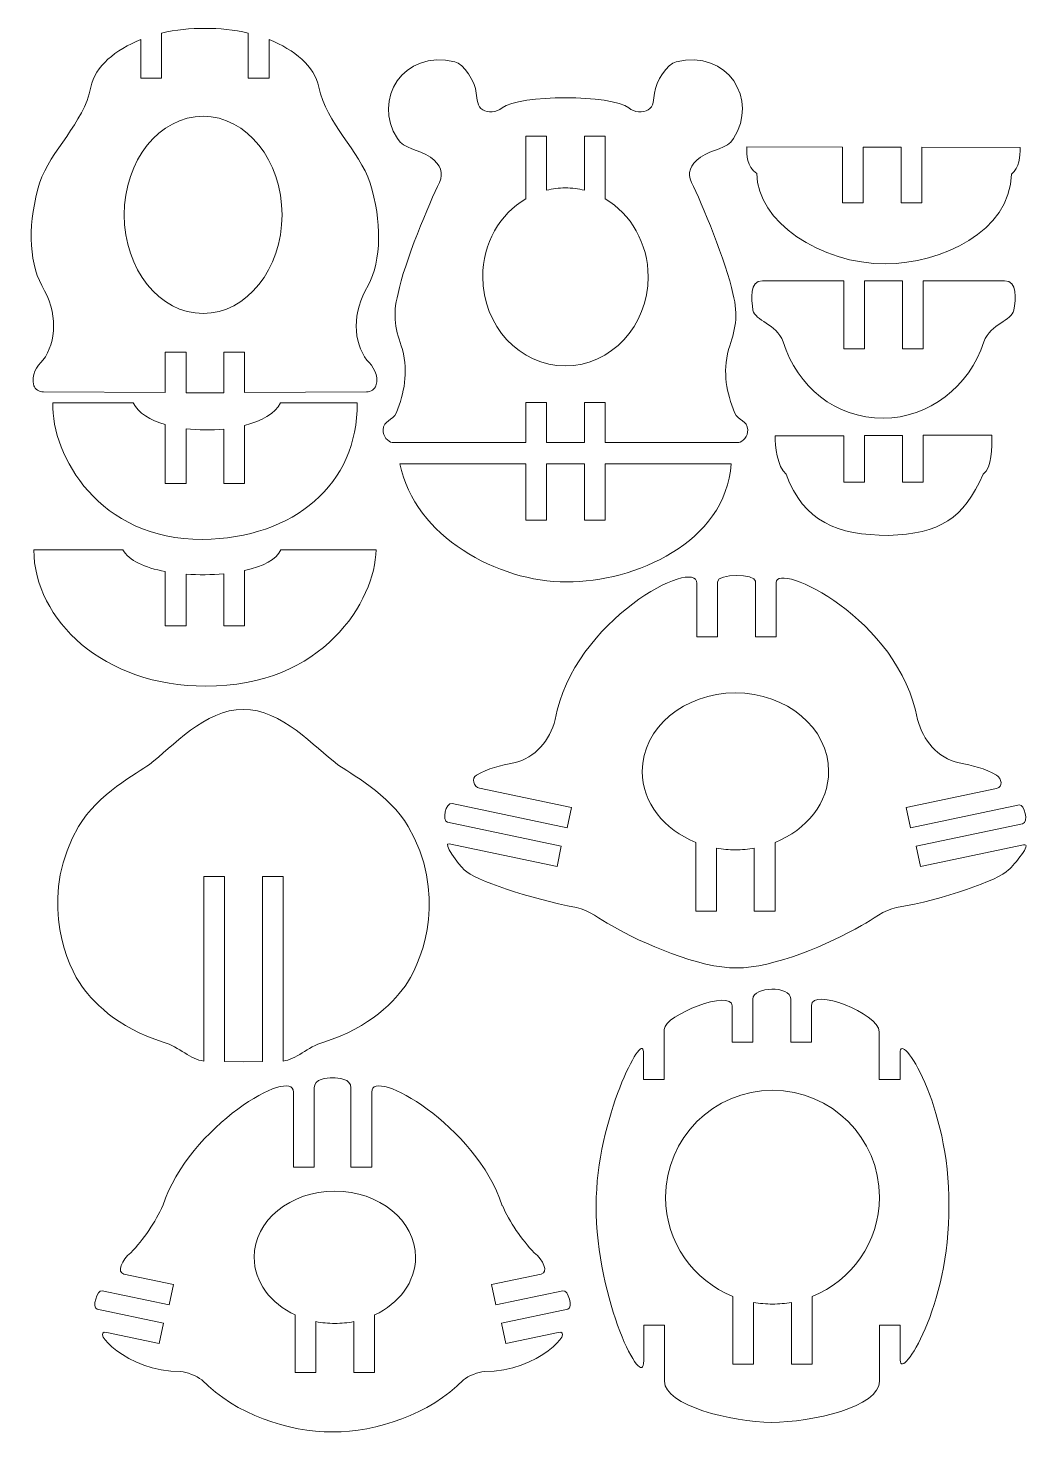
# Model space of a CAD drawing. Header units: inches. Extents: x 39 to 184, y 142 to 345.
import ezdxf

# ---------------------------------------------------------------- set-up
doc = ezdxf.new("R2010")
doc.units = ezdxf.units.IN
doc.header["$MEASUREMENT"] = 0
doc.layers.add('Capa 1', color=7, linetype='Continuous')

msp = doc.modelspace()

# ---------------------------------------------------------------- linework, layer by layer
at = {"layer": 'Capa 1', "lineweight": 20}
for points, knots in [([(64.59, 292.3), (64.59, 292.3), (61.86, 292.31), (61.86, 292.31), (61.86, 292.31), (61.86, 298.18), (61.86, 298.18), (61.86, 298.18), (58.86, 298.18), (58.86, 298.18), (58.86, 298.18), (58.86, 292.33), (58.86, 292.33), (58.86, 292.33), (41.25, 292.41), (41.25, 292.41), (40.64, 292.43), (40.03, 292.83), (39.89, 293.32), (39.4, 294.92), (40.32, 296.13), (41.19, 297), (43.17, 299.63), (43.39, 303.9), (41.02, 307.78), (39.05, 311.51), (39.05, 317.14), (40.71, 322.6), (42.33, 327.39), (47.05, 331.19), (48.12, 336.45), (48.76, 339.49), (51.65, 341.86), (55.32, 343.32), (55.32, 343.32), (55.32, 337.75), (55.32, 337.75), (55.32, 337.75), (58.32, 337.75), (58.32, 337.75), (58.32, 337.75), (58.32, 344.26), (58.32, 344.26), (60.37, 344.76), (62.53, 344.99), (64.59, 344.93), (66.66, 344.99), (68.81, 344.76), (70.86, 344.26), (70.86, 344.26), (70.86, 337.75), (70.86, 337.75), (70.86, 337.75), (73.86, 337.75), (73.86, 337.75), (73.86, 337.75), (73.86, 343.32), (73.86, 343.32), (77.54, 341.86), (80.43, 339.49), (81.06, 336.45), (82.14, 331.19), (86.86, 327.39), (88.47, 322.6), (90.14, 317.14), (90.14, 311.51), (88.16, 307.78), (85.79, 303.9), (86.02, 299.63), (88, 297), (88.86, 296.13), (89.78, 294.92), (89.29, 293.32), (89.15, 292.83), (88.55, 292.43), (87.94, 292.41), (87.94, 292.41), (70.32, 292.33), (70.32, 292.33), (70.32, 292.33), (70.32, 298.18), (70.32, 298.18), (70.32, 298.18), (67.33, 298.18), (67.33, 298.18), (67.33, 298.18), (67.33, 292.31), (67.33, 292.31), (67.33, 292.31), (64.59, 292.3), (64.59, 292.3), (64.59, 292.3), (64.59, 292.3), (64.59, 292.3)], [0, 0, 0, 0, 1, 1, 1, 2, 2, 2, 3, 3, 3, 4, 4, 4, 5, 5, 5, 6, 6, 6, 7, 7, 7, 8, 8, 8, 9, 9, 9, 10, 10, 10, 11, 11, 11, 12, 12, 12, 13, 13, 13, 14, 14, 14, 15, 15, 15, 16, 16, 16, 17, 17, 17, 18, 18, 18, 19, 19, 19, 20, 20, 20, 21, 21, 21, 22, 22, 22, 23, 23, 23, 24, 24, 24, 25, 25, 25, 26, 26, 26, 27, 27, 27, 28, 28, 28, 29, 29, 29, 30, 30, 30, 31, 31, 31, 31]), ([(91.64, 285.13), (91.07, 285.18), (90.26, 286), (90.35, 286.93), (90.36, 288.37), (91.71, 288.18), (92.26, 289.45), (93.39, 292.31), (93.98, 295.1), (93.12, 298.57), (92.18, 301.22), (91.62, 303.4), (92.49, 306.62), (93.39, 311.07), (97.06, 319.86), (98.47, 322.7), (99.08, 324.05), (98.71, 325.17), (97.17, 326.32), (95.4, 327.53), (93.31, 327.5), (92.39, 329.04), (88.81, 334.62), (93.15, 341.93), (100.7, 340.12), (101.95, 339.78), (103.63, 337.34), (103.8, 335.6), (103.93, 334.74), (103.92, 333.64), (104.73, 333.19), (105.44, 332.67), (106.76, 332.81), (107.53, 333.45), (109.97, 335.41), (123.38, 335.41), (125.82, 333.45), (126.59, 332.81), (127.91, 332.67), (128.62, 333.19), (129.43, 333.64), (129.42, 334.74), (129.55, 335.6), (129.72, 337.34), (131.4, 339.78), (132.65, 340.12), (140.2, 341.93), (144.54, 334.62), (140.96, 329.04), (140.04, 327.5), (137.95, 327.53), (136.18, 326.32), (134.64, 325.17), (134.27, 324.05), (134.88, 322.7), (136.29, 319.86), (139.96, 311.07), (140.86, 306.62), (141.73, 303.4), (141.17, 301.22), (140.23, 298.57), (139.37, 295.1), (139.96, 292.31), (141.09, 289.45), (141.64, 288.18), (142.99, 288.37), (143, 286.93), (143.09, 286), (142.28, 285.18), (141.71, 285.13), (135.28, 285.13), (128.84, 285.13), (122.41, 285.13), (122.41, 285.13), (122.41, 290.87), (122.41, 290.87), (122.41, 290.87), (119.41, 290.87), (119.41, 290.87), (119.41, 290.87), (119.41, 285.13), (119.41, 285.13), (119.41, 285.13), (113.94, 285.13), (113.94, 285.13), (113.94, 285.13), (113.94, 290.87), (113.94, 290.87), (113.94, 290.87), (110.94, 290.87), (110.94, 290.87), (110.94, 290.87), (110.94, 285.13), (110.94, 285.13), (104.51, 285.13), (98.07, 285.13), (91.64, 285.13), (91.64, 285.13), (91.64, 285.13), (91.64, 285.13)], [0, 0, 0, 0, 1, 1, 1, 2, 2, 2, 3, 3, 3, 4, 4, 4, 5, 5, 5, 6, 6, 6, 7, 7, 7, 8, 8, 8, 9, 9, 9, 10, 10, 10, 11, 11, 11, 12, 12, 12, 13, 13, 13, 14, 14, 14, 15, 15, 15, 16, 16, 16, 17, 17, 17, 18, 18, 18, 19, 19, 19, 20, 20, 20, 21, 21, 21, 22, 22, 22, 23, 23, 23, 24, 24, 24, 25, 25, 25, 26, 26, 26, 27, 27, 27, 28, 28, 28, 29, 29, 29, 30, 30, 30, 31, 31, 31, 32, 32, 32, 33, 33, 33, 33]), ([(64.33, 332.25), (70.63, 332.25), (75.73, 325.87), (75.73, 318), (75.73, 310.14), (70.63, 303.76), (64.33, 303.76), (58.03, 303.76), (52.93, 310.14), (52.93, 318), (52.93, 325.87), (58.03, 332.25), (64.33, 332.25), (64.33, 332.25), (64.33, 332.25), (64.33, 332.25)], [0, 0, 0, 0, 1, 1, 1, 2, 2, 2, 3, 3, 3, 4, 4, 4, 5, 5, 5, 5]), ([(116.67, 321.9), (117.62, 321.9), (118.53, 321.79), (119.41, 321.56), (119.41, 321.56), (119.41, 329.35), (119.41, 329.35), (119.41, 329.35), (122.41, 329.35), (122.41, 329.35), (122.41, 329.35), (122.41, 320.33), (122.41, 320.33), (126.11, 318.14), (128.62, 313.91), (128.62, 309.05), (128.62, 301.95), (123.27, 296.19), (116.67, 296.19), (110.08, 296.19), (104.73, 301.95), (104.73, 309.05), (104.73, 313.91), (107.24, 318.14), (110.94, 320.33), (110.94, 320.33), (110.94, 329.35), (110.94, 329.35), (110.94, 329.35), (113.94, 329.35), (113.94, 329.35), (113.94, 329.35), (113.94, 321.56), (113.94, 321.56), (114.82, 321.79), (115.73, 321.9), (116.67, 321.9), (116.67, 321.9), (116.67, 321.9), (116.67, 321.9)], [0, 0, 0, 0, 1, 1, 1, 2, 2, 2, 3, 3, 3, 4, 4, 4, 5, 5, 5, 6, 6, 6, 7, 7, 7, 8, 8, 8, 9, 9, 9, 10, 10, 10, 11, 11, 11, 12, 12, 12, 13, 13, 13, 13]), ([(142.9, 327.82), (142.85, 326.64), (142.83, 324.99), (144.31, 323.98), (144.34, 317.08), (153.53, 310.88), (162.92, 310.93), (170.92, 310.93), (180.93, 315.56), (181.11, 323.89), (182.29, 324.83), (182.35, 326.4), (182.35, 327.74), (182.35, 327.74), (168.17, 327.77), (168.17, 327.77), (168.17, 327.77), (168.17, 319.73), (168.17, 319.73), (168.17, 319.73), (165.17, 319.73), (165.17, 319.73), (165.17, 319.73), (165.17, 327.78), (165.17, 327.78), (165.17, 327.78), (159.7, 327.79), (159.7, 327.79), (159.7, 327.79), (159.7, 319.73), (159.7, 319.73), (159.7, 319.73), (156.7, 319.73), (156.7, 319.73), (156.7, 319.73), (156.7, 327.79), (156.7, 327.79), (156.7, 327.79), (142.9, 327.82), (142.9, 327.82), (142.9, 327.82), (142.9, 327.82), (142.9, 327.82)], [0, 0, 0, 0, 1, 1, 1, 2, 2, 2, 3, 3, 3, 4, 4, 4, 5, 5, 5, 6, 6, 6, 7, 7, 7, 8, 8, 8, 9, 9, 9, 10, 10, 10, 11, 11, 11, 12, 12, 12, 13, 13, 13, 14, 14, 14, 14]), ([(145.14, 308.49), (143.2, 308.44), (143.53, 305.82), (143.76, 304.24), (144.11, 302.67), (147.08, 302.34), (148.13, 299.66), (150.21, 293.14), (155.59, 288.63), (162.6, 288.63), (169.14, 288.63), (175.03, 293.15), (177.1, 299.66), (178.15, 302.34), (181.13, 302.67), (181.47, 304.24), (181.7, 305.82), (182.04, 308.44), (180.09, 308.49), (180.09, 308.49), (168.35, 308.49), (168.35, 308.49), (168.35, 308.49), (168.35, 298.64), (168.35, 298.64), (168.35, 298.64), (165.35, 298.64), (165.35, 298.64), (165.35, 298.64), (165.35, 308.49), (165.35, 308.49), (165.35, 308.49), (159.88, 308.49), (159.88, 308.49), (159.88, 308.49), (159.88, 298.64), (159.88, 298.64), (159.88, 298.64), (156.88, 298.64), (156.88, 298.64), (156.88, 298.64), (156.88, 308.49), (156.88, 308.49), (156.88, 308.49), (145.14, 308.49), (145.14, 308.49), (145.14, 308.49), (145.14, 308.49), (145.14, 308.49)], [0, 0, 0, 0, 1, 1, 1, 2, 2, 2, 3, 3, 3, 4, 4, 4, 5, 5, 5, 6, 6, 6, 7, 7, 7, 8, 8, 8, 9, 9, 9, 10, 10, 10, 11, 11, 11, 12, 12, 12, 13, 13, 13, 14, 14, 14, 15, 15, 15, 16, 16, 16, 16]), ([(42.6, 290.83), (42.48, 283.12), (49.25, 271.1), (64.25, 271.09), (77.51, 271.31), (86.7, 279.06), (86.58, 290.83), (86.58, 290.83), (75.53, 290.83), (75.53, 290.83), (74.76, 289.31), (72.78, 288.22), (70.33, 287.59), (70.33, 287.59), (70.33, 279.17), (70.33, 279.17), (70.33, 279.17), (67.33, 279.17), (67.33, 279.17), (67.33, 279.17), (67.33, 287.06), (67.33, 287.06), (65.53, 286.87), (63.64, 286.88), (61.86, 287.1), (61.86, 287.1), (61.86, 279.17), (61.86, 279.17), (61.86, 279.17), (58.86, 279.17), (58.86, 279.17), (58.86, 279.17), (58.86, 287.7), (58.86, 287.7), (56.7, 288.34), (54.98, 289.38), (54.22, 290.83), (54.22, 290.83), (42.6, 290.83), (42.6, 290.83), (42.6, 290.83), (42.6, 290.83), (42.6, 290.83)], [0, 0, 0, 0, 1, 1, 1, 2, 2, 2, 3, 3, 3, 4, 4, 4, 5, 5, 5, 6, 6, 6, 7, 7, 7, 8, 8, 8, 9, 9, 9, 10, 10, 10, 11, 11, 11, 12, 12, 12, 13, 13, 13, 14, 14, 14, 14]), ([(146.98, 286.07), (146.93, 284.64), (147.29, 281.62), (148.54, 280.52), (151.11, 273.69), (155.94, 271.7), (163.36, 271.7), (170.8, 271.92), (174.12, 274.09), (177.04, 280.52), (178.35, 281.54), (178.26, 284.38), (178.25, 286.18), (178.25, 286.18), (168.35, 286.15), (168.35, 286.15), (168.35, 286.15), (168.35, 279.4), (168.35, 279.4), (168.35, 279.4), (165.35, 279.4), (165.35, 279.4), (165.35, 279.4), (165.35, 286.13), (165.35, 286.13), (165.35, 286.13), (160.01, 286.12), (160.01, 286.12), (160.01, 286.12), (159.88, 286.12), (159.88, 286.12), (159.88, 286.12), (159.88, 279.4), (159.88, 279.4), (159.88, 279.4), (156.88, 279.4), (156.88, 279.4), (156.88, 279.4), (156.88, 286.1), (156.88, 286.1), (156.88, 286.1), (146.98, 286.07), (146.98, 286.07), (146.98, 286.07), (146.98, 286.07), (146.98, 286.07)], [0, 0, 0, 0, 1, 1, 1, 2, 2, 2, 3, 3, 3, 4, 4, 4, 5, 5, 5, 6, 6, 6, 7, 7, 7, 8, 8, 8, 9, 9, 9, 10, 10, 10, 11, 11, 11, 12, 12, 12, 13, 13, 13, 14, 14, 14, 15, 15, 15, 15]), ([(92.74, 282.05), (94.89, 271.49), (106.92, 264.96), (116.84, 264.96), (126.69, 264.96), (139.8, 270.57), (140.61, 282.05), (140.61, 282.05), (122.41, 282.05), (122.41, 282.05), (122.41, 282.05), (122.41, 273.91), (122.41, 273.91), (122.41, 273.91), (119.41, 273.91), (119.41, 273.91), (119.41, 273.91), (119.41, 282.05), (119.41, 282.05), (119.41, 282.05), (113.94, 282.05), (113.94, 282.05), (113.94, 282.05), (113.94, 273.91), (113.94, 273.91), (113.94, 273.91), (110.94, 273.91), (110.94, 273.91), (110.94, 273.91), (110.94, 282.05), (110.94, 282.05), (110.94, 282.05), (92.74, 282.05), (92.74, 282.05), (92.74, 282.05), (92.74, 282.05), (92.74, 282.05)], [0, 0, 0, 0, 1, 1, 1, 2, 2, 2, 3, 3, 3, 4, 4, 4, 5, 5, 5, 6, 6, 6, 7, 7, 7, 8, 8, 8, 9, 9, 9, 10, 10, 10, 11, 11, 11, 12, 12, 12, 12]), ([(52.74, 269.61), (52.74, 269.61), (39.87, 269.61), (39.87, 269.61), (39.91, 259.5), (49.99, 249.85), (64.71, 249.92), (81.6, 249.77), (89.24, 262.3), (89.31, 269.61), (89.31, 269.61), (75.54, 269.61), (75.54, 269.61), (75.02, 268.22), (72.99, 267.21), (70.32, 266.62), (70.32, 266.62), (70.32, 258.63), (70.32, 258.63), (70.32, 258.63), (67.33, 258.63), (67.33, 258.63), (67.33, 258.63), (67.33, 266.16), (67.33, 266.16), (65.55, 265.98), (63.67, 265.96), (61.86, 266.09), (61.86, 266.09), (61.86, 258.63), (61.86, 258.63), (61.86, 258.63), (58.86, 258.63), (58.86, 258.63), (58.86, 258.63), (58.86, 266.47), (58.86, 266.47), (55.94, 267.02), (53.56, 268.06), (52.74, 269.61), (52.74, 269.61), (52.74, 269.61), (52.74, 269.61)], [0, 0, 0, 0, 1, 1, 1, 2, 2, 2, 3, 3, 3, 4, 4, 4, 5, 5, 5, 6, 6, 6, 7, 7, 7, 8, 8, 8, 9, 9, 9, 10, 10, 10, 11, 11, 11, 12, 12, 12, 13, 13, 13, 14, 14, 14, 14]), ([(138.65, 264.99), (138.65, 264.99), (138.65, 257.04), (138.65, 257.04), (138.65, 257.04), (135.65, 257.04), (135.65, 257.04), (135.65, 257.04), (135.65, 264.77), (135.65, 264.77), (135.65, 268.68), (117.78, 259.52), (115.21, 245.08), (114.4, 242.1), (112.36, 239.49), (109.23, 238.85), (107.34, 238.47), (105.45, 238.02), (103.81, 237.04), (103.1, 236.61), (103.36, 235.36), (104.25, 235.17), (104.25, 235.17), (117.54, 232.38), (117.54, 232.38), (117.54, 232.38), (116.92, 229.44), (116.92, 229.44), (116.92, 229.44), (100.3, 232.94), (100.3, 232.94), (99.31, 233.15), (98.85, 230.42), (99.65, 230.25), (99.65, 230.25), (116.08, 226.8), (116.08, 226.8), (116.08, 226.8), (115.47, 223.86), (115.47, 223.86), (115.47, 223.86), (99.87, 227.14), (99.87, 227.14), (98.84, 227.36), (101.24, 224.11), (102.06, 223.35), (103.57, 221.88), (111.47, 219.23), (118.26, 217.92), (120.09, 217.57), (121.64, 216.18), (123.34, 215.32), (127.69, 212.77), (136.1, 209.11), (141.38, 209.21), (146.66, 209.11), (154.91, 212.7), (159.42, 215.32), (161.11, 216.18), (162.7, 217.62), (164.5, 217.92), (171.32, 219.05), (179.19, 221.88), (180.7, 223.35), (181.49, 224.08), (184.21, 227.28), (182.84, 226.99), (182.84, 226.99), (167.95, 223.86), (167.95, 223.86), (167.95, 223.86), (167.34, 226.8), (167.34, 226.8), (167.34, 226.8), (182.7, 230.03), (182.7, 230.03), (183.7, 230.24), (182.9, 232.89), (182.25, 232.75), (182.25, 232.75), (166.5, 229.44), (166.5, 229.44), (166.5, 229.44), (165.88, 232.38), (165.88, 232.38), (165.88, 232.38), (178.97, 235.13), (178.97, 235.13), (179.9, 235.33), (179.72, 236.58), (178.95, 237.04), (177.31, 238.02), (175.41, 238.47), (173.53, 238.85), (170.4, 239.49), (168.36, 242.1), (167.55, 245.08), (164.87, 259.74), (147.11, 268), (147.11, 264.88), (147.11, 264.88), (147.11, 257.04), (147.11, 257.04), (147.11, 257.04), (144.11, 257.04), (144.11, 257.04), (144.11, 257.04), (144.11, 265.08), (144.11, 265.08), (144.11, 266.15), (138.65, 266.23), (138.65, 264.99), (138.65, 264.99), (138.65, 264.99), (138.65, 264.99)], [0, 0, 0, 0, 1, 1, 1, 2, 2, 2, 3, 3, 3, 4, 4, 4, 5, 5, 5, 6, 6, 6, 7, 7, 7, 8, 8, 8, 9, 9, 9, 10, 10, 10, 11, 11, 11, 12, 12, 12, 13, 13, 13, 14, 14, 14, 15, 15, 15, 16, 16, 16, 17, 17, 17, 18, 18, 18, 19, 19, 19, 20, 20, 20, 21, 21, 21, 22, 22, 22, 23, 23, 23, 24, 24, 24, 25, 25, 25, 26, 26, 26, 27, 27, 27, 28, 28, 28, 29, 29, 29, 30, 30, 30, 31, 31, 31, 32, 32, 32, 33, 33, 33, 34, 34, 34, 35, 35, 35, 36, 36, 36, 37, 37, 37, 38, 38, 38, 38]), ([(141.23, 248.94), (148.66, 248.94), (154.69, 243.86), (154.69, 237.6), (154.69, 233.07), (151.53, 229.15), (146.96, 227.34), (146.96, 227.34), (146.96, 217.41), (146.96, 217.41), (146.96, 217.41), (143.96, 217.41), (143.96, 217.41), (143.96, 217.41), (143.96, 226.5), (143.96, 226.5), (143.08, 226.34), (142.17, 226.26), (141.23, 226.26), (140.29, 226.26), (139.38, 226.34), (138.5, 226.5), (138.5, 226.5), (138.5, 217.41), (138.5, 217.41), (138.5, 217.41), (135.5, 217.41), (135.5, 217.41), (135.5, 217.41), (135.5, 227.34), (135.5, 227.34), (130.93, 229.16), (127.77, 233.07), (127.77, 237.6), (127.77, 243.86), (133.8, 248.94), (141.23, 248.94), (141.23, 248.94), (141.23, 248.94), (141.23, 248.94)], [0, 0, 0, 0, 1, 1, 1, 2, 2, 2, 3, 3, 3, 4, 4, 4, 5, 5, 5, 6, 6, 6, 7, 7, 7, 8, 8, 8, 9, 9, 9, 10, 10, 10, 11, 11, 11, 12, 12, 12, 13, 13, 13, 13]), ([(70.15, 246.53), (64.61, 246.66), (59.83, 241.03), (56.57, 238.61), (54.89, 237.4), (49.05, 234.25), (46.35, 229.64), (40.84, 220.21), (44.03, 210.78), (46.47, 207.07), (48.17, 204.48), (51.83, 200.57), (58.56, 198.48), (60.91, 197.75), (62.57, 195.95), (64.42, 195.74), (64.42, 195.74), (64.42, 222.43), (64.42, 222.43), (64.42, 222.43), (67.42, 222.43), (67.42, 222.43), (67.42, 222.43), (67.42, 195.67), (67.42, 195.67), (67.42, 195.67), (70.15, 195.61), (70.15, 195.61), (70.15, 195.61), (72.89, 195.67), (72.89, 195.67), (72.89, 195.67), (72.89, 222.43), (72.89, 222.43), (72.89, 222.43), (75.89, 222.43), (75.89, 222.43), (75.89, 222.43), (75.89, 195.74), (75.89, 195.74), (77.74, 195.95), (79.4, 197.75), (81.75, 198.48), (88.48, 200.57), (92.14, 204.48), (93.84, 207.07), (96.28, 210.78), (99.47, 220.21), (93.95, 229.64), (91.26, 234.25), (85.42, 237.4), (83.74, 238.61), (80.48, 241.03), (75.64, 246.66), (70.15, 246.53), (70.15, 246.53), (70.15, 246.53), (70.15, 246.53)], [0, 0, 0, 0, 1, 1, 1, 2, 2, 2, 3, 3, 3, 4, 4, 4, 5, 5, 5, 6, 6, 6, 7, 7, 7, 8, 8, 8, 9, 9, 9, 10, 10, 10, 11, 11, 11, 12, 12, 12, 13, 13, 13, 14, 14, 14, 15, 15, 15, 16, 16, 16, 17, 17, 17, 18, 18, 18, 19, 19, 19, 19]), ([(149.22, 204.74), (149.22, 204.74), (149.22, 198.48), (149.22, 198.48), (149.22, 198.48), (152.22, 198.48), (152.22, 198.48), (152.22, 198.48), (152.22, 203.77), (152.22, 203.77), (152.22, 206.39), (161.89, 202.67), (162.01, 199.97), (162.01, 199.97), (162.01, 193.06), (162.01, 193.06), (162.01, 193.06), (165.01, 193.06), (165.01, 193.06), (165.01, 193.06), (165.01, 196.89), (165.01, 196.89), (165.02, 200.42), (172.2, 189.34), (172.08, 174.9), (172.19, 160.19), (165.14, 149.49), (165.03, 152.51), (165.03, 152.51), (165.03, 157.59), (165.03, 157.59), (165.03, 157.59), (162.03, 157.59), (162.03, 157.59), (162.03, 157.59), (162.03, 149.51), (162.03, 149.51), (162.07, 145.76), (152.29, 143.54), (146.48, 143.54), (140.69, 143.54), (130.94, 146.02), (130.98, 149.47), (130.98, 149.47), (130.98, 157.59), (130.98, 157.59), (130.98, 157.59), (127.98, 157.59), (127.98, 157.59), (127.98, 157.59), (127.98, 152.46), (127.98, 152.46), (128.01, 147.63), (121.05, 161.12), (121.11, 174.9), (121.11, 187.42), (127.92, 200.3), (127.93, 197.05), (127.93, 197.05), (127.96, 193.06), (127.96, 193.06), (127.96, 193.06), (130.96, 193.06), (130.96, 193.06), (130.96, 193.06), (130.96, 200.31), (130.96, 200.31), (130.96, 202.44), (140.75, 206.17), (140.75, 203.71), (140.75, 203.71), (140.75, 198.48), (140.75, 198.48), (140.75, 198.48), (143.75, 198.48), (143.75, 198.48), (143.75, 198.48), (143.75, 204.69), (143.75, 204.69), (143.75, 206.53), (149.22, 206.68), (149.22, 204.74), (149.22, 204.74), (149.22, 204.74), (149.22, 204.74)], [0, 0, 0, 0, 1, 1, 1, 2, 2, 2, 3, 3, 3, 4, 4, 4, 5, 5, 5, 6, 6, 6, 7, 7, 7, 8, 8, 8, 9, 9, 9, 10, 10, 10, 11, 11, 11, 12, 12, 12, 13, 13, 13, 14, 14, 14, 15, 15, 15, 16, 16, 16, 17, 17, 17, 18, 18, 18, 19, 19, 19, 20, 20, 20, 21, 21, 21, 22, 22, 22, 23, 23, 23, 24, 24, 24, 25, 25, 25, 26, 26, 26, 27, 27, 27, 28, 28, 28, 28]), ([(83.03, 142.16), (76.58, 142.16), (69.09, 144.64), (64.13, 149.68), (63.41, 150.26), (61.93, 150.81), (61.12, 150.88), (53.22, 150.81), (47.87, 157.07), (50.44, 156.53), (50.44, 156.53), (57.98, 154.95), (57.98, 154.95), (57.98, 154.95), (58.6, 157.88), (58.6, 157.88), (58.6, 157.88), (49.02, 159.9), (49.02, 159.9), (48.25, 160.06), (48.99, 162.72), (49.74, 162.56), (49.74, 162.56), (59.43, 160.53), (59.43, 160.53), (59.43, 160.53), (60.05, 163.46), (60.05, 163.46), (60.05, 163.46), (52.9, 164.97), (52.9, 164.97), (51.78, 165.2), (52.6, 167.04), (53.89, 168.04), (55.68, 169.91), (57.49, 172.53), (58.5, 174.86), (58.5, 174.86), (58.52, 174.84), (58.52, 174.84), (62.26, 186.42), (77.37, 195.01), (77.37, 191.26), (77.37, 191.26), (77.37, 180.4), (77.37, 180.4), (77.37, 180.4), (80.37, 180.4), (80.37, 180.4), (80.37, 180.4), (80.37, 191.85), (80.37, 191.85), (80.37, 193.21), (82.18, 193.32), (83.03, 193.32), (83.88, 193.32), (85.69, 193.21), (85.69, 191.85), (85.69, 191.85), (85.69, 180.4), (85.69, 180.4), (85.69, 180.4), (88.69, 180.4), (88.69, 180.4), (88.69, 180.4), (88.69, 191.26), (88.69, 191.26), (88.68, 195.01), (103.8, 186.42), (107.54, 174.84), (107.54, 174.84), (107.56, 174.86), (107.56, 174.86), (108.57, 172.53), (110.37, 169.91), (112.17, 168.04), (113.46, 167.04), (114.28, 165.2), (113.16, 164.97), (113.16, 164.97), (106.01, 163.46), (106.01, 163.46), (106.01, 163.46), (106.63, 160.53), (106.63, 160.53), (106.63, 160.53), (116.32, 162.56), (116.32, 162.56), (117.06, 162.72), (117.81, 160.06), (117.04, 159.9), (117.04, 159.9), (107.46, 157.88), (107.46, 157.88), (107.46, 157.88), (108.08, 154.95), (108.08, 154.95), (108.08, 154.95), (115.62, 156.53), (115.62, 156.53), (118.18, 157.07), (112.83, 150.81), (104.94, 150.88), (104.13, 150.81), (102.64, 150.26), (101.93, 149.68), (96.97, 144.64), (89.48, 142.16), (83.03, 142.16), (83.03, 142.16), (83.03, 142.16), (83.03, 142.16)], [0, 0, 0, 0, 1, 1, 1, 2, 2, 2, 3, 3, 3, 4, 4, 4, 5, 5, 5, 6, 6, 6, 7, 7, 7, 8, 8, 8, 9, 9, 9, 10, 10, 10, 11, 11, 11, 12, 12, 12, 13, 13, 13, 14, 14, 14, 15, 15, 15, 16, 16, 16, 17, 17, 17, 18, 18, 18, 19, 19, 19, 20, 20, 20, 21, 21, 21, 22, 22, 22, 23, 23, 23, 24, 24, 24, 25, 25, 25, 26, 26, 26, 27, 27, 27, 28, 28, 28, 29, 29, 29, 30, 30, 30, 31, 31, 31, 32, 32, 32, 33, 33, 33, 34, 34, 34, 35, 35, 35, 36, 36, 36, 37, 37, 37, 37]), ([(146.6, 191.52), (155.13, 191.52), (162.04, 184.6), (162.04, 176.07), (162.04, 169.57), (158.02, 164.01), (152.33, 161.73), (152.33, 161.73), (152.33, 151.93), (152.33, 151.93), (152.33, 151.93), (149.33, 151.93), (149.33, 151.93), (149.33, 151.93), (149.33, 160.87), (149.33, 160.87), (148.44, 160.71), (147.53, 160.63), (146.6, 160.63), (145.66, 160.63), (144.75, 160.71), (143.86, 160.87), (143.86, 160.87), (143.86, 151.93), (143.86, 151.93), (143.86, 151.93), (140.86, 151.93), (140.86, 151.93), (140.86, 151.93), (140.86, 161.73), (140.86, 161.73), (135.17, 164.01), (131.15, 169.57), (131.15, 176.07), (131.15, 184.6), (138.07, 191.52), (146.6, 191.52), (146.6, 191.52), (146.6, 191.52), (146.6, 191.52)], [0, 0, 0, 0, 1, 1, 1, 2, 2, 2, 3, 3, 3, 4, 4, 4, 5, 5, 5, 6, 6, 6, 7, 7, 7, 8, 8, 8, 9, 9, 9, 10, 10, 10, 11, 11, 11, 12, 12, 12, 13, 13, 13, 13]), ([(83.36, 176.95), (89.8, 176.95), (95.02, 172.67), (95.02, 167.39), (95.02, 163.82), (92.63, 160.71), (89.1, 159.06), (89.1, 159.06), (89.1, 150.72), (89.1, 150.72), (89.1, 150.72), (86.1, 150.72), (86.1, 150.72), (86.1, 150.72), (86.1, 158.09), (86.1, 158.09), (85.22, 157.92), (84.3, 157.83), (83.36, 157.83), (82.42, 157.83), (81.51, 157.92), (80.63, 158.09), (80.63, 158.09), (80.63, 150.72), (80.63, 150.72), (80.63, 150.72), (77.63, 150.72), (77.63, 150.72), (77.63, 150.72), (77.63, 159.06), (77.63, 159.06), (74.09, 160.71), (71.71, 163.82), (71.71, 167.39), (71.71, 172.67), (76.93, 176.95), (83.36, 176.95), (83.36, 176.95), (83.36, 176.95), (83.36, 176.95)], [0, 0, 0, 0, 1, 1, 1, 2, 2, 2, 3, 3, 3, 4, 4, 4, 5, 5, 5, 6, 6, 6, 7, 7, 7, 8, 8, 8, 9, 9, 9, 10, 10, 10, 11, 11, 11, 12, 12, 12, 13, 13, 13, 13])]:
    msp.add_open_spline(points, degree=3, knots=knots, dxfattribs=at)

doc.saveas('drawing.dxf')
